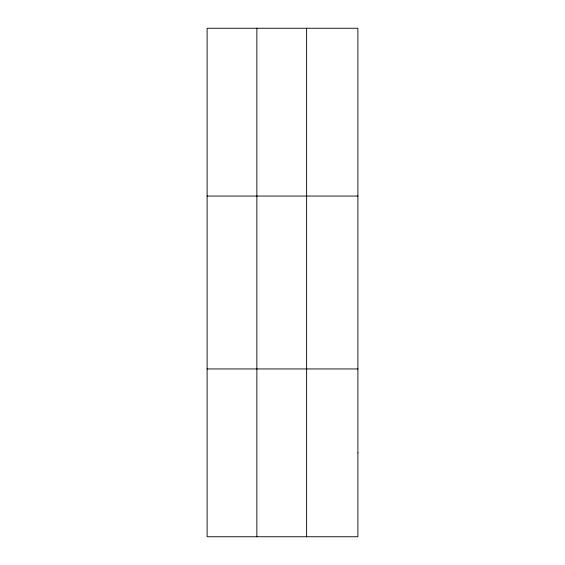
<?xml version="1.0" encoding="UTF-8"?>
<svg xmlns="http://www.w3.org/2000/svg" width="565" height="565" viewBox="0 0 565 565"><rect width="100%" height="100%" fill="white"/><g stroke="black" fill="none" stroke-linecap="round" stroke-linejoin="round"><path stroke-width="0.85" d="M256.863 536.75L256.863 28.25M306.626 536.75L306.626 28.25M207.101 196.055L357.899 196.055M207.101 368.945L357.899 368.945M357.899 452.848L357.899 536.75L207.101 536.75L207.101 28.25L357.899 28.25L357.899 452.848"/></g></svg>
